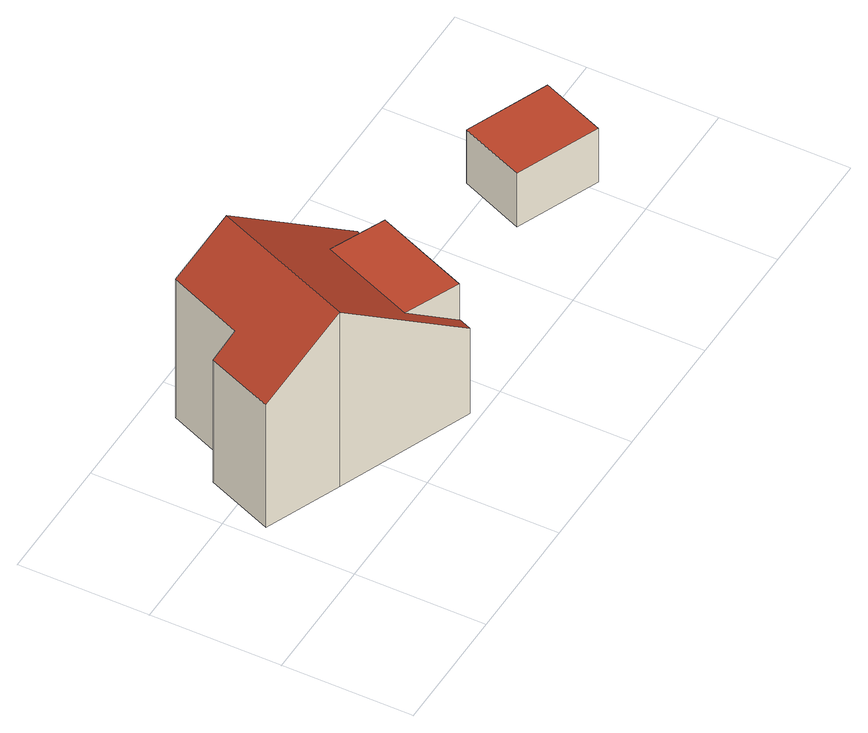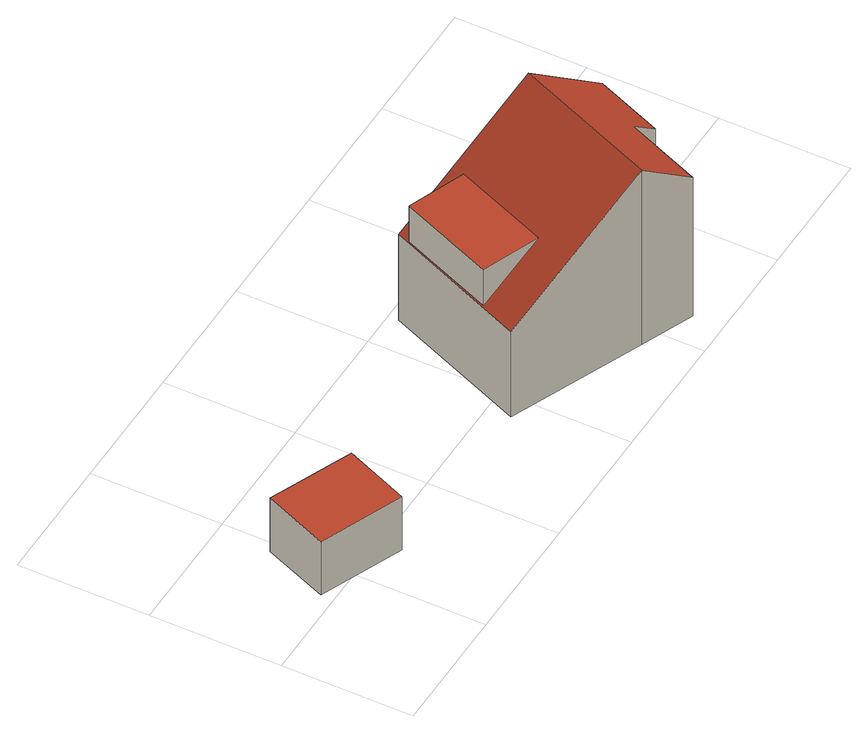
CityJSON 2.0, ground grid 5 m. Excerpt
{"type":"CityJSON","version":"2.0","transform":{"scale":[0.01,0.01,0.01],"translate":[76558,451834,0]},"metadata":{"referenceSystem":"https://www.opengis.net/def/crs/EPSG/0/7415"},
"CityObjects":{
"building1":{"type":"Building","attributes":{"Volume":315.26,"Dakoppervlakte":49.57,"Muuroppervlakte":168.02,"Vloeroppervlakte":49.06,"hoogte_Z_max_in_m_NAP":8.41,"GEB_DOEL":"woonfunctie","dateOfConstruction":"1980-01-01","measuredHeight":7.98},"children":["building1-1"],"geometry":[{"type":"Solid","lod":"2","boundaries":[[[[0,1,2,3,4,5,6,7]],[[8,9,10,11],[12,13,14,15]],[[8,11,16,17,18,19]],[[6,9,8,7]],[[10,9,6,5]],[[1,18,17,2]],[[18,1,0,19]],[[0,7,8,19]],[[11,4,3,16]],[[17,16,3,2]],[[4,11,10,5]],[[15,20,21,12]],[[20,14,13,21]],[[13,12,21]],[[20,15,14]]]],"semantics":{"surfaces":[{"type":"GroundSurface"},{"type":"RoofSurface"},{"type":"WallSurface"}],"values":[[0,1,1,2,2,2,2,2,2,2,2,1,2,2,2]]}}]},
"building1-1":{"type":"BuildingInstallation","attributes":{"relationToConstruction":"outside"},"parents":["building1"],"geometry":[{"type":"MultiSurface","lod":"2","boundaries":[[[15,20,21,12]],[[20,14,13,21]],[[13,12,21]],[[20,15,14]]],"semantics":{"surfaces":[{"type":"RoofSurface"},{"type":"WallSurface"}],"values":[0,1,1,1]}}]},
"building2":{"type":"Building","attributes":{"Volume":22.62,"Dakoppervlakte":9.3,"Muuroppervlakte":29.9,"Vloeroppervlakte":9.3,"hoogte_Z_max_in_m_NAP":2.88,"GEB_DOEL":"onbekend","dateOfConstruction":"1980-01-01","measuredHeight":2.43},"geometry":[{"type":"Solid","lod":"2","boundaries":[[[[22,23,24,25]],[[26,27,28,29]],[[24,23,29,28]],[[23,22,26,29]],[[26,22,25,27]],[[24,28,27,25]]]],"semantics":{"surfaces":[{"type":"GroundSurface"},{"type":"RoofSurface"},{"type":"WallSurface"}],"values":[[0,1,2,2,2,2]]}}]}
},
"vertices":[
[55,365,43],[161,624,43],[251,591,43],[373,883,43],[573,801,43],[1088,589,43],[861,37,43],[346,246,43],[346,246,841],[861,37,434],[1088,589,434],[573,801,841],[810,540,608],[1026,451,438],[876,86,438],[661,174,608],[373,883,678],[251,591,677],[161,624,605],[55,365,605],[876,86,602],[1026,451,602],
[2039,201,44],[1719,334,44],[1822,582,44],[2141,450,44],[2039,201,288],[2141,450,288],[1822,582,288],[1719,334,288]
]}
